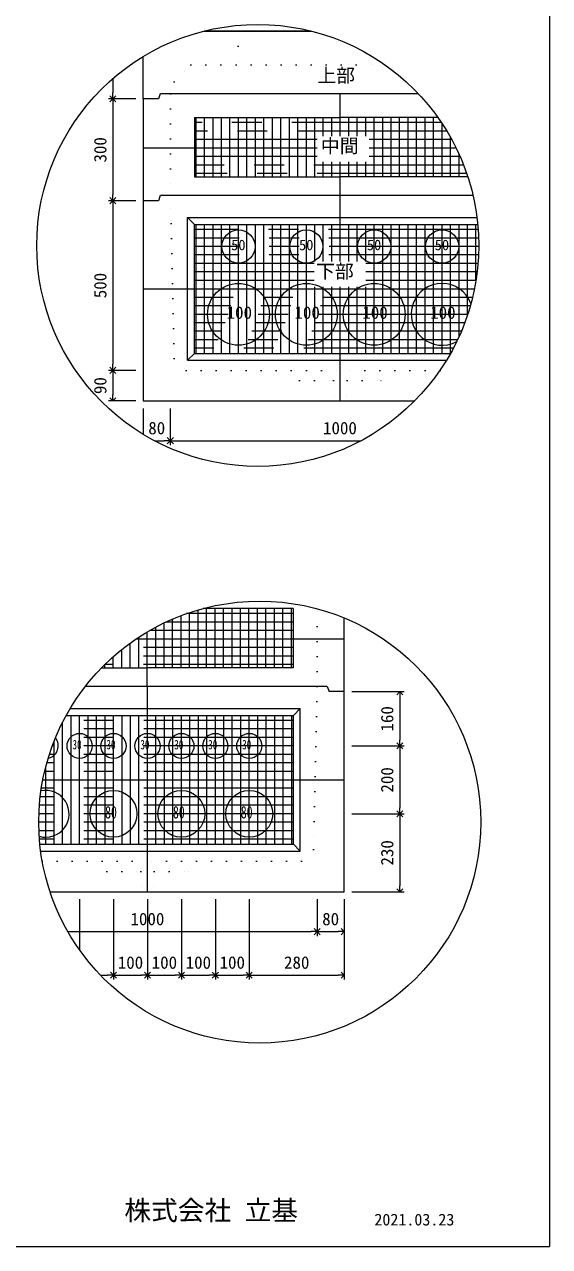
# Model space of a CAD drawing. Units: millimetres, scale not verified. Extents: x -4890 to 18490, y -2307 to 2307.
# Drawn here: x -2944 to -1830, y -1968 to 626 of the extents above; entities that cross this region are included whole.
import ezdxf
from ezdxf.enums import TextEntityAlignment as Align

# ---------------------------------------------------------------- set-up
doc = ezdxf.new("R2010")
doc.units = ezdxf.units.MM
doc.header["$LTSCALE"] = 10
doc.linetypes.add('USER2', pattern=[50.8, 31.75, -6.35, 6.35, -6.35])
doc.linetypes.add('USER5', pattern=[3.185, 0.01, -3.175])
for name, color, linetype, lineweight in [('0-0_0', 1, 'Continuous', 18), ('0-1_Defpoints', 7, 'USER2', 5), ('0-2_waku', 7, 'Continuous', 18), ('0-3_gaikei', 7, 'Continuous', 18), ('0-4_kakure', 7, 'USER5', 18), ('0-5_sunpou', 7, 'Continuous', 5), ('0-7_center', 7, 'Continuous', 18), ('0-8_hole', 6, 'Continuous', 18), ('0-D_dims', 7, 'Continuous', 18), ('0-E_文字１', 150, 'USER2', 18), ('0-F_コア部分\u3000寸法補助線3', 150, 'USER2', 18)]:
    doc.layers.add(name, color=color, linetype=linetype, lineweight=lineweight)
doc.styles.add('ＭＳ ゴシック', font='')
doc.styles.get('ＭＳ ゴシック').set_extended_font_data('MS Gothic')

# ---------------------------------------------------------------- blocks, each defined once
blk = doc.blocks.new('_Open90_46')
at = {"layer": '0-5_sunpou'}
blk.add_line((0, 0), (-1, 0), dxfattribs=at)
blk.add_lwpolyline([(-0.5, 0.5), (0, 0), (-0.5, -0.5)], dxfattribs=at)

msp = doc.modelspace()

# ---------------------------------------------------------------- linework, layer by layer
at = {"layer": '0-0_0'}
for p, q in [((-2274.09, 388.36), (-2274.09, 478.53)), ((-2323.09, 363.33), (-2692.3, 363.33)), ((-2028.25, 363.33), (-2212.92, 363.33)), ((-2274.09, 262.53), (-2274.09, 334.46)), ((-2274.09, 122.56), (-2274.09, 262.53)), ((-2691.69, 64.53), (-1989.49, 64.53)), ((-2274.09, -173.07), (-2274.09, 68.66)), ((-2683.81, -779.26), (-2683.81, -663.41)), ((-2266.83, -678.46), (-2707.58, -678.46)), ((-2683.2, -1214.86), (-2683.2, -779.26)), ((-2905.22, -977.26), (-2265.6, -977.26))]:
    msp.add_line(p, q, dxfattribs=at)
at = {"layer": '0-1_Defpoints'}
for p, q in [((-2059.36, 417.33), (-2583.69, 417.33)), ((-2562.09, 302.13), (-2562.09, 428.13)), ((-2490.09, 302.13), (-2490.09, 428.13)), ((-2418.09, 302.13), (-2418.09, 428.13)), ((-2346.09, 302.13), (-2346.09, 428.13)), ((-2202.09, 302.13), (-2202.09, 428.13)), ((-2130.09, 302.13), (-2130.09, 428.13)), ((-2058.09, 302.13), (-2058.09, 415.42)), ((-2005.82, 309.33), (-2583.69, 309.33)), ((-2562.09, -72.27), (-2562.09, 201.33)), ((-2490.09, -72.27), (-2490.09, 201.33)), ((-2418.09, -72.27), (-2418.09, 201.33)), ((-2346.09, -72.27), (-2346.09, 201.33)), ((-2202.09, -72.27), (-2202.09, 201.33)), ((-2130.09, -72.27), (-2130.09, 201.33)), ((-2058.09, -72.27), (-2058.09, 201.33)), ((-1986.09, 83.5), (-1986.09, 201.33)), ((-1980.76, 136.53), (-2583.69, 136.53)), ((-2010.04, -7.47), (-2583.69, -7.47)), ((-2539.81, -739.66), (-2539.81, -613.66)), ((-2467.81, -739.66), (-2467.81, -613.66)), ((-2395.81, -739.66), (-2395.81, -613.66)), ((-2611.81, -739.66), (-2611.81, -628.71)), ((-2374.21, -624.46), (-2600.18, -624.46)), ((-2755.81, -739.66), (-2755.81, -715.85)), ((-2374.21, -732.46), (-2773.61, -732.46)), ((-2827.2, -1114.06), (-2827.2, -840.46)), ((-2755.2, -1114.06), (-2755.2, -840.46)), ((-2611.2, -1114.06), (-2611.2, -840.46)), ((-2539.2, -1114.06), (-2539.2, -840.46)), ((-2467.2, -1114.06), (-2467.2, -840.46)), ((-2395.2, -1114.06), (-2395.2, -840.46)), ((-2373.6, -905.26), (-2885.12, -905.26)), ((-2899.2, -1114.06), (-2899.2, -950.54)), ((-2373.6, -1049.26), (-2913.54, -1049.26))]:
    msp.add_line(p, q, dxfattribs=at)
at = {"layer": '0-2_waku'}
for p in [(-1830, 2307.38), (-4890, -1967.62), (-4890, -1967.62), (-4890, -1967.62), (-4890, -1967.62)]:
    msp.add_line(p, (-1830, -1967.62), dxfattribs=at)
at = {"layer": '0-2_waku', "color": 6, "linetype": 'USER2'}
for p, q in [((-2583.69, 428.13), (-2274.09, 428.13)), ((-2583.69, 428.13), (-2583.69, 302.13)), ((-2066.8, 428.13), (-2274.09, 428.13)), ((-2583.69, 302.13), (-2274.09, 302.13)), ((-2003.41, 302.13), (-2274.09, 302.13)), ((-2374.21, -613.66), (-2565.04, -613.66)), ((-2374.21, -613.66), (-2374.21, -739.66)), ((-2780.78, -739.66), (-2683.81, -739.66)), ((-2374.21, -739.66), (-2683.81, -739.66))]:
    msp.add_line(p, q, dxfattribs=at)
at = {"layer": '0-3_gaikei'}
for p, q in [((-2562.75, 611.73), (-2508.7, 611.73)), ((-2562.75, 611.73), (-2508.7, 611.73)), ((-2562.75, 611.73), (-2508.7, 611.73)), ((-2335.65, 611.73), (-2562.75, 611.73)), ((-2562.7, 611.73), (-2335.65, 611.73)), ((-2562.7, 611.73), (-2335.65, 611.73)), ((-2692.3, 467.73), (-2692.3, 557.75)), ((-2692.3, 467.73), (-2692.3, -173.07)), ((-2659.9, 467.73), (-2692.3, 467.73)), ((-2659.9, 467.73), (-2692.3, 467.73)), ((-2656.3, 478.53), (-2659.9, 467.73)), ((-2274.09, 478.53), (-2655.69, 478.53)), ((-2108.11, 478.53), (-2274.7, 478.53)), ((-2656.3, 262.53), (-2659.9, 251.73)), ((-2274.09, 262.53), (-2655.69, 262.53)), ((-1992.4, 262.53), (-2274.7, 262.53)), ((-2659.9, 251.73), (-2692.3, 251.73)), ((-2659.9, 251.73), (-2692.3, 251.73)), ((-2692.3, -173.07), (-2115.99, -173.07)), ((-2692.3, -173.07), (-2115.99, -173.07)), ((-2692.3, -173.07), (-2115.99, -173.07)), ((-2265.6, -991.66), (-2265.6, -633.7)), ((-2301.6, -779.26), (-2298, -790.06)), ((-2265.6, -790.06), (-2298, -790.06))]:
    msp.add_line(p, q, dxfattribs=at)
for points in [[(-2889.91, -1214.86), (-2265.6, -1214.86), (-2265.6, -790.06)], [(-2880.77, -1214.86), (-2265.6, -1214.86), (-2265.6, -790.06)], [(-2301.6, -779.26), (-2683.2, -779.26), (-2815.27, -779.26)]]:
    msp.add_lwpolyline(points, dxfattribs=at)
at = {"layer": '0-4_kakure'}
for p, q in [((-2490.7, 611.73), (-2490.7, 623.85)), ((-2490.7, 611.73), (-2490.7, 539.73)), ((-2626.89, 503.73), (-2590.89, 539.73)), ((-2590.89, 539.73), (-2178.61, 539.73)), ((-2626.89, 503.73), (-2634.09, 478.53)), ((-2634.09, 478.53), (-2634.09, 262.53)), ((-2626.66, -83.07), (-2634.09, 262.53)), ((-2626.66, -83.07), (-2600.91, -108.27)), ((-2600.91, -108.27), (-2274.09, -108.27)), ((-2360.49, -129.87), (-2382.09, -108.27)), ((-2062.44, -108.27), (-2274.09, -108.27)), ((-2187.69, -129.87), (-2166.09, -108.27)), ((-2360.49, -129.87), (-2288.49, -129.87)), ((-2288.49, -129.87), (-2285.61, -173.07)), ((-2259.69, -129.87), (-2262.57, -173.07)), ((-2259.69, -129.87), (-2187.69, -129.87)), ((-2323.2, -779.26), (-2323.2, -614.12)), ((-2323.2, -779.26), (-2330.63, -1124.86)), ((-2330.63, -1124.86), (-2356.38, -1150.06)), ((-2906.44, -1150.06), (-2683.2, -1150.06)), ((-2769.6, -1171.66), (-2791.2, -1150.06)), ((-2356.38, -1150.06), (-2683.2, -1150.06)), ((-2596.8, -1171.66), (-2575.2, -1150.06)), ((-2769.6, -1171.66), (-2697.6, -1171.66)), ((-2697.6, -1171.66), (-2694.72, -1214.86)), ((-2668.8, -1171.66), (-2671.68, -1214.86)), ((-2668.8, -1171.66), (-2596.8, -1171.66))]:
    msp.add_line(p, q, dxfattribs=at)
at = {"layer": '0-5_sunpou', "color": 150, "lineweight": 18}
for p, q in [((-2756.61, 510.85), (-2756.61, 480.69)), ((-2708.14, 467.73), (-2765.97, 467.73)), ((-2723.98, 467.73), (-2765.97, 467.73)), ((-2756.61, 454.77), (-2756.61, 264.69)), ((-2708.14, 251.73), (-2765.97, 251.73)), ((-2708.14, 251.73), (-2765.97, 251.73)), ((-2756.61, 238.77), (-2756.61, -95.31)), ((-2708.14, -108.27), (-2765.97, -108.27)), ((-2723.98, -108.27), (-2765.97, -108.27)), ((-2756.61, -121.23), (-2756.61, -160.11)), ((-2708.14, -173.07), (-2765.97, -173.07)), ((-2692.3, -188.91), (-2692.3, -244.12)), ((-2634.7, -188.91), (-2634.7, -266.97)), ((-2634.7, -188.91), (-2634.7, -266.97)), ((-2668.52, -257.61), (-2647.66, -257.61)), ((-2621.74, -257.61), (-2229.88, -257.61)), ((-2249.76, -790.06), (-2138.45, -790.06)), ((-2147.81, -803.02), (-2147.81, -892.3)), ((-2249.76, -905.26), (-2138.45, -905.26)), ((-2249.76, -905.26), (-2138.45, -905.26)), ((-2147.81, -918.22), (-2147.81, -1036.3)), ((-2249.76, -1049.26), (-2138.45, -1049.26)), ((-2249.76, -1049.26), (-2138.45, -1049.26)), ((-2147.81, -1062.22), (-2147.81, -1201.9)), ((-2249.76, -1214.86), (-2138.45, -1214.86)), ((-2827.2, -1230.7), (-2827.2, -1338.5)), ((-2755.2, -1230.7), (-2755.2, -1401.15)), ((-2755.2, -1230.7), (-2755.2, -1401.15)), ((-2683.2, -1230.7), (-2683.2, -1401.15)), ((-2683.2, -1230.7), (-2683.2, -1401.15)), ((-2611.2, -1230.7), (-2611.2, -1401.15)), ((-2611.2, -1230.7), (-2611.2, -1401.15)), ((-2539.2, -1230.7), (-2539.2, -1401.15)), ((-2539.2, -1230.7), (-2539.2, -1401.15)), ((-2467.2, -1230.7), (-2467.2, -1401.15)), ((-2467.2, -1230.7), (-2467.2, -1401.15)), ((-2323.2, -1230.7), (-2323.2, -1308.76)), ((-2323.2, -1230.7), (-2323.2, -1308.76)), ((-2265.6, -1230.7), (-2265.6, -1308.76)), ((-2265.6, -1230.7), (-2265.6, -1401.15)), ((-2852.17, -1299.4), (-2336.16, -1299.4)), ((-2310.24, -1299.4), (-2278.56, -1299.4)), ((-2783.06, -1391.79), (-2768.16, -1391.79)), ((-2742.24, -1391.79), (-2696.16, -1391.79)), ((-2670.24, -1391.79), (-2624.16, -1391.79)), ((-2598.24, -1391.79), (-2552.16, -1391.79)), ((-2526.24, -1391.79), (-2480.16, -1391.79)), ((-2454.24, -1391.79), (-2278.56, -1391.79))]:
    msp.add_line(p, q, dxfattribs=at)
for centre in [(-2449.2, 156.81), (-2444.99, -1066.9)]:
    msp.add_circle(centre, 468.88, dxfattribs=at)
at = {"layer": '0-7_center'}
for centre, radius in [((-2490.09, 154.53), 35.28), ((-2346.09, 154.53), 35.28), ((-2202.09, 154.53), 35.28), ((-2058.09, 154.53), 35.28), ((-2490.09, 10.53), 65.52), ((-2346.09, 10.53), 65.52), ((-2202.09, 10.53), 65.52), ((-2827.2, -905.26), 26.64), ((-2755.2, -905.26), 26.64), ((-2683.2, -905.26), 26.64), ((-2611.2, -905.26), 26.64), ((-2539.2, -905.26), 26.64), ((-2467.2, -905.26), 26.64), ((-2755.2, -1049.26), 49.68), ((-2611.2, -1049.26), 49.68), ((-2467.2, -1049.26), 49.68)]:
    msp.add_circle(centre, radius, dxfattribs=at)
for centre, radius, start, end in [((-2058.09, 10.53), 65.52, 20.66629, 298.32089), ((-2899.2, -905.26), 26.64, 281.59033, 39.2294), ((-2899.2, -1049.26), 49.68, 253.99064, 101.55918)]:
    msp.add_arc(centre, radius, start, end, dxfattribs=at)
at = {"layer": '0-8_hole'}
for p, q in [((-2598.09, 215.73), (-2583.69, 201.33)), ((-2598.09, -86.67), (-2598.09, 215.73)), ((-2583.69, 201.33), (-2274.09, 201.33)), ((-2583.69, -72.27), (-2583.69, 201.33)), ((-2274.09, 201.33), (-1982.44, 201.33)), ((-2598.09, -86.67), (-2583.69, -72.27)), ((-2583.69, -72.27), (-2040.09, -72.27)), ((-2598.09, -86.67), (-2048.5, -86.67)), ((-2359.2, -1128.46), (-2359.2, -826.06)), ((-2373.6, -1114.06), (-2373.6, -840.46)), ((-2911.49, -1114.06), (-2373.6, -1114.06)), ((-2359.2, -1128.46), (-2373.6, -1114.06)), ((-2909.81, -1128.46), (-2359.2, -1128.46))]:
    msp.add_line(p, q, dxfattribs=at)
for points in [[(-2598.09, 215.73), (-2274.09, 215.73), (-1984.04, 215.73)], [(-2855.56, -840.46), (-2683.2, -840.46), (-2373.6, -840.46), (-2359.2, -826.06)], [(-2847.28, -826.06), (-2683.2, -826.06), (-2359.2, -826.06)]]:
    msp.add_lwpolyline(points, dxfattribs=at)
at = {"layer": '0-E_文字１'}
for p, q in [((-2580.09, 302.13), (-2580.09, 428.13)), ((-2544.09, 302.13), (-2544.09, 428.13)), ((-2508.09, 302.13), (-2508.09, 428.13)), ((-2472.09, 302.13), (-2472.09, 428.13)), ((-2436.09, 302.13), (-2436.09, 428.13)), ((-2400.09, 302.13), (-2400.09, 428.13)), ((-2364.09, 302.13), (-2364.09, 428.13)), ((-2328.09, 302.13), (-2328.09, 428.13)), ((-2292.09, 388.36), (-2292.09, 428.13)), ((-2256.09, 388.36), (-2256.09, 428.13)), ((-2220.09, 388.36), (-2220.09, 428.13)), ((-2184.09, 302.13), (-2184.09, 428.13)), ((-2148.09, 302.13), (-2148.09, 428.13)), ((-2112.09, 302.13), (-2112.09, 428.13)), ((-2076.09, 302.13), (-2076.09, 428.13)), ((-2323.09, 381.33), (-2583.69, 381.33)), ((-2037.57, 381.33), (-2212.92, 381.33)), ((-2040.09, 302.13), (-2040.09, 385.89)), ((-2323.09, 345.33), (-2583.69, 345.33)), ((-2019.89, 345.33), (-2212.92, 345.33)), ((-2292.09, 302.13), (-2292.09, 334.46)), ((-2256.09, 302.13), (-2256.09, 334.46)), ((-2220.09, 302.13), (-2220.09, 334.46)), ((-2004.09, 302.13), (-2004.09, 304.2)), ((-1981.54, 190.53), (-2583.69, 190.53)), ((-2580.09, -72.27), (-2580.09, 201.33)), ((-2544.09, -72.27), (-2544.09, 201.33)), ((-2508.09, -72.27), (-2508.09, 201.33)), ((-2472.09, -72.27), (-2472.09, 201.33)), ((-2436.09, -72.27), (-2436.09, 201.33)), ((-2400.09, -72.27), (-2400.09, 201.33)), ((-2364.09, -72.27), (-2364.09, 201.33)), ((-2328.09, 122.56), (-2328.09, 201.33)), ((-2292.09, 122.56), (-2292.09, 201.33)), ((-2256.09, 122.56), (-2256.09, 201.33)), ((-2220.09, 122.56), (-2220.09, 201.33)), ((-2184.09, -72.27), (-2184.09, 201.33)), ((-2148.09, -72.27), (-2148.09, 201.33)), ((-2112.09, -72.27), (-2112.09, 201.33)), ((-2076.09, -72.27), (-2076.09, 201.33)), ((-2040.09, -72.27), (-2040.09, 201.33)), ((-2004.09, 9.43), (-2004.09, 201.33)), ((-1980.33, 154.53), (-2583.69, 154.53)), ((-2329.71, 118.53), (-2583.69, 118.53)), ((-1981.89, 118.53), (-2219.55, 118.53)), ((-2329.71, 82.53), (-2583.69, 82.53)), ((-1986.24, 82.53), (-2219.55, 82.53)), ((-2328.09, -72.27), (-2328.09, 68.66)), ((-2292.09, -72.27), (-2292.09, 68.66)), ((-2256.09, -72.27), (-2256.09, 68.66)), ((-2220.09, -72.27), (-2220.09, 68.66)), ((-1993.47, 46.53), (-2583.69, 46.53)), ((-2003.72, 10.53), (-2583.69, 10.53)), ((-2017.2, -25.47), (-2583.69, -25.47)), ((-2034.23, -61.47), (-2583.69, -61.47)), ((-2593.81, -739.66), (-2593.81, -622.27)), ((-2557.81, -739.66), (-2557.81, -613.66)), ((-2521.81, -739.66), (-2521.81, -613.66)), ((-2485.81, -739.66), (-2485.81, -613.66)), ((-2449.81, -739.66), (-2449.81, -613.66)), ((-2413.81, -739.66), (-2413.81, -613.66)), ((-2377.81, -739.66), (-2377.81, -613.66)), ((-2629.81, -739.66), (-2629.81, -635.99)), ((-2374.21, -660.46), (-2678.75, -660.46)), ((-2665.81, -739.66), (-2665.81, -653.28)), ((-2374.21, -696.46), (-2732.42, -696.46)), ((-2701.81, -739.66), (-2701.81, -674.62)), ((-2737.81, -739.66), (-2737.81, -700.71)), ((-2773.81, -739.66), (-2773.81, -732.66)), ((-2373.6, -851.26), (-2861.33, -851.26)), ((-2845.2, -1114.06), (-2845.2, -840.46)), ((-2809.2, -1114.06), (-2809.2, -840.46)), ((-2773.2, -1114.06), (-2773.2, -840.46)), ((-2737.2, -1114.06), (-2737.2, -840.46)), ((-2701.2, -1114.06), (-2701.2, -840.46)), ((-2665.2, -1114.06), (-2665.2, -840.46)), ((-2629.2, -1114.06), (-2629.2, -840.46)), ((-2593.2, -1114.06), (-2593.2, -840.46)), ((-2557.2, -1114.06), (-2557.2, -840.46)), ((-2521.2, -1114.06), (-2521.2, -840.46)), ((-2485.2, -1114.06), (-2485.2, -840.46)), ((-2449.2, -1114.06), (-2449.2, -840.46)), ((-2413.2, -1114.06), (-2413.2, -840.46)), ((-2377.2, -1114.06), (-2377.2, -840.46)), ((-2881.2, -1114.06), (-2881.2, -894.95)), ((-2373.6, -887.26), (-2878.09, -887.26)), ((-2373.6, -923.26), (-2891.32, -923.26)), ((-2373.6, -959.26), (-2901.34, -959.26)), ((-2373.6, -995.26), (-2908.36, -995.26)), ((-2373.6, -1031.26), (-2912.51, -1031.26)), ((-2373.6, -1067.26), (-2913.87, -1067.26)), ((-2373.6, -1103.26), (-2912.46, -1103.26))]:
    msp.add_line(p, q, dxfattribs=at)
at = {"layer": '0-F_コア部分\u3000寸法補助線3'}
for p, q in [((-2562.09, 302.13), (-2562.09, 428.13)), ((-2526.09, 302.13), (-2526.09, 428.13)), ((-2490.09, 302.13), (-2490.09, 428.13)), ((-2454.09, 302.13), (-2454.09, 428.13)), ((-2382.09, 302.13), (-2382.09, 428.13)), ((-2310.09, 388.36), (-2310.09, 428.13)), ((-2238.09, 388.36), (-2238.09, 428.13)), ((-2166.09, 302.13), (-2166.09, 428.13)), ((-2094.09, 302.13), (-2094.09, 428.13)), ((-2047.91, 399.33), (-2583.69, 399.33)), ((-2022.09, 302.13), (-2022.09, 350.26)), ((-2012.43, 327.33), (-2583.69, 327.33)), ((-2310.09, 302.13), (-2310.09, 334.46)), ((-2238.09, 302.13), (-2238.09, 334.46)), ((-2526.09, -72.27), (-2526.09, 201.33)), ((-2490.09, -72.27), (-2490.09, 201.33)), ((-2454.09, -72.27), (-2454.09, 201.33)), ((-2382.09, -72.27), (-2382.09, 201.33)), ((-2310.09, 122.56), (-2310.09, 201.33)), ((-2238.09, 122.56), (-2238.09, 201.33)), ((-2166.09, -72.27), (-2166.09, 201.33)), ((-2094.09, -72.27), (-2094.09, 201.33)), ((-2022.09, -36.64), (-2022.09, 201.33)), ((-1980.59, 172.53), (-2583.69, 172.53)), ((-2329.71, 100.53), (-2583.69, 100.53)), ((-1983.71, 100.53), (-2219.55, 100.53)), ((-2310.09, -72.27), (-2310.09, 68.66)), ((-2238.09, -72.27), (-2238.09, 68.66)), ((-1998.21, 28.53), (-2583.69, 28.53)), ((-2025.25, -43.47), (-2583.69, -43.47)), ((-2575.81, -739.66), (-2575.81, -616.65)), ((-2503.81, -739.66), (-2503.81, -613.66)), ((-2431.81, -739.66), (-2431.81, -613.66)), ((-2647.81, -739.66), (-2647.81, -644.16)), ((-2374.21, -642.46), (-2644.21, -642.46)), ((-2719.81, -739.66), (-2719.81, -687.01)), ((-2374.21, -714.46), (-2754.22, -714.46)), ((-2863.2, -1114.06), (-2863.2, -854.89)), ((-2791.2, -1114.06), (-2791.2, -840.46)), ((-2719.2, -1114.06), (-2719.2, -840.46)), ((-2647.2, -1114.06), (-2647.2, -840.46)), ((-2575.2, -1114.06), (-2575.2, -840.46)), ((-2503.2, -1114.06), (-2503.2, -840.46)), ((-2431.2, -1114.06), (-2431.2, -840.46)), ((-2373.6, -869.26), (-2870.17, -869.26)), ((-2899.2, -1114.06), (-2899.2, -950.54)), ((-2373.6, -941.26), (-2896.72, -941.26)), ((-2373.6, -1013.26), (-2910.79, -1013.26)), ((-2373.6, -1085.26), (-2913.51, -1085.26))]:
    msp.add_line(p, q, dxfattribs=at)

# ---------------------------------------------------------------- block references
at = {"layer": '0-5_sunpou', "xscale": 12.96, "yscale": 12.96}
for p, rotation in [((-2756.61, 467.73), 270), ((-2756.61, 467.73), 90), ((-2756.61, 251.73), 270), ((-2756.61, 251.73), 90), ((-2756.61, -108.27), 270), ((-2756.61, -108.27), 90), ((-2756.61, -173.07), 270), ((-2634.7, -257.61), 180), ((-2147.81, -790.06), 90), ((-2147.81, -905.26), 270), ((-2147.81, -905.26), 90), ((-2147.81, -1049.26), 270), ((-2147.81, -1049.26), 90), ((-2147.81, -1214.86), 270), ((-2323.2, -1299.4), 180), ((-2755.2, -1391.79), 180), ((-2683.2, -1391.79), 180), ((-2611.2, -1391.79), 180), ((-2539.2, -1391.79), 180), ((-2467.2, -1391.79), 180)]:
    msp.add_blockref('_Open90_46', p, dxfattribs=dict(at, rotation=rotation))
for p in [(-2634.7, -257.61), (-2323.2, -1299.4), (-2265.6, -1299.4), (-2755.2, -1391.79), (-2683.2, -1391.79), (-2611.2, -1391.79), (-2539.2, -1391.79), (-2467.2, -1391.79), (-2265.6, -1391.79)]:
    msp.add_blockref('_Open90_46', p, dxfattribs=at)

# ---------------------------------------------------------------- texts
at = {"layer": '0-5_sunpou', "style": 'ＭＳ ゴシック'}
for s, p in [('300', (-2762.37, 332.73)), ('500', (-2762.37, 44.73)), ('90', (-2762.37, -158.67)), ('160', (-2153.57, -874.66)), ('200', (-2153.57, -1004.26)), ('230', (-2153.57, -1159.06))]:
    msp.add_text(s, height=26.39, rotation=90, dxfattribs=at).set_placement(p, align=Align.BOTTOM_LEFT)
for s, p in [('80', (-2681.5, -251.85)), ('1000', (-2310.7, -251.85)), ('1000', (-2719.2, -1293.64)), ('80', (-2312.4, -1293.64)), ('100', (-2746.2, -1386.03)), ('100', (-2674.2, -1386.03)), ('100', (-2602.2, -1386.03)), ('100', (-2530.2, -1386.03)), ('280', (-2393.4, -1386.03))]:
    msp.add_text(s, height=26.39, dxfattribs=at).set_placement(p, align=Align.BOTTOM_LEFT)
at = {"layer": '0-D_dims', "style": 'ＭＳ ゴシック'}
for s, height, p in [('上部', 29.33, (-2322.89, 494.1)), ('中間', 29.33, (-2315.17, 344.63)), ('50', 22.43, (-2505.63, 139.89)), ('50', 22.43, (-2361.63, 139.89)), ('50', 22.43, (-2217.63, 139.89)), ('50', 22.43, (-2073.63, 139.89)), ('下部', 29.33, (-2325.4, 78.38)), ('100', 26.39, (-2515.25, -6.88)), ('100', 26.39, (-2371.25, -6.88)), ('100', 26.39, (-2227.25, -6.88)), ('100', 26.39, (-2083.25, -6.88)), ('株式会社 立基', 41.57, (-2732.23, -1924.14)), ('2021.03.23', 24.94, (-2201.72, -1930.35))]:
    msp.add_text(s, height=height, dxfattribs=at).set_placement(p, align=Align.BOTTOM_LEFT)
at = {"layer": '0-D_dims', "style": 'ＭＳ ゴシック', "width": 0.7}
for s, height, p in [('30', 20.19, (-2842.32, -918.6)), ('30', 20.19, (-2770.32, -918.6)), ('30', 20.19, (-2698.32, -918.6)), ('30', 20.19, (-2626.32, -918.6)), ('30', 20.19, (-2554.32, -918.6)), ('30', 20.19, (-2482.32, -918.6)), ('80', 26.39, (-2773.25, -1067.03)), ('80', 26.39, (-2629.25, -1067.03)), ('80', 26.39, (-2485.25, -1067.03))]:
    msp.add_text(s, height=height, dxfattribs=at).set_placement(p, align=Align.BOTTOM_LEFT)

doc.saveas('drawing.dxf')
